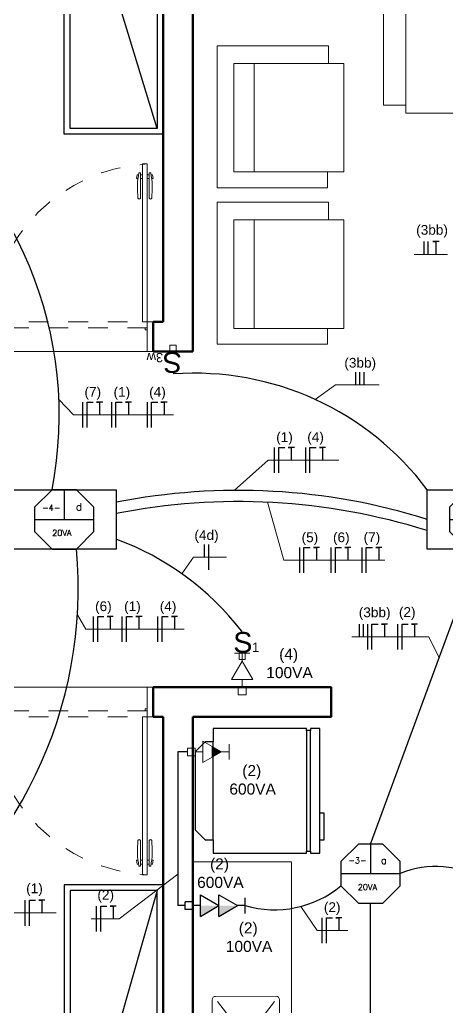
# Model space of a CAD drawing. Header units: inches. Extents: x 179598 to 179981, y 9195975 to 9196075.
# Drawn here: x 179667.22 to 179669.38, y 9196032.8 to 9196037.8 of the extents above; entities that cross this region are included whole.
import ezdxf

# ---------------------------------------------------------------- set-up
doc = ezdxf.new("R2010")
doc.units = ezdxf.units.IN
doc.header["$LTSCALE"] = 0.05
doc.header["$MEASUREMENT"] = 0
for name, pattern in [('CONTINU', [0]), ('DASH2', [0.75, 0.5, -0.25]), ('HIDDEN', [0.375, 0.25, -0.125]), ('HIDDEN2', [0.1875, 0.125, -0.0625])]:
    doc.linetypes.add(name, pattern=pattern)
for name, color, linetype, lineweight in [('Comunicação', 170, 'Continuous', 30), ('Eletrodutos', 220, 'Continuous', 25), ('ESQUADRIA', 7, 'Continuous', 5), ('FNT', 30, 'Continuous', 25), ('HASTES', 250, 'Continuous', 25), ('NOTAS', 180, 'Continuous', 25), ('PAREDE', 7, 'Continuous', 50), ('PISO', 7, 'Continuous', 5)]:
    doc.layers.add(name, color=color, linetype=linetype, lineweight=lineweight)
for name, color, linetype in [('ILUMINAÇÃO', 3, 'Continuous'), ('LAYOUT', 7, 'CONTINU'), ('LAYOUT_A. MOLHADAS', 7, 'Continuous'), ('PTO', 1, 'Continuous'), ('TEP', 40, 'DASH2')]:
    doc.layers.add(name, color=color, linetype=linetype)
doc.styles.add('Cota', font='arial.ttf')
doc.styles.get("Standard").update_dxf_attribs({"font": ''})
doc.styles.get('Standard').set_extended_font_data('txt.shx')

# ---------------------------------------------------------------- blocks, each defined once
blk = doc.blocks.new('A$C7E1C57F4')
at = {"layer": 'LAYOUT_A. MOLHADAS'}
for p, q in [((0.1175, 0.6525), (0.0675, 0.6025)), ((0.5125, 0.6525), (0.1175, 0.6525)), ((0.5625, 0.6025), (0.5125, 0.6525)), ((0.0675, 0.6025), (0.0675, 0.5625)), ((0.5625, 0.5625), (0.5625, 0.6025)), ((0.0675, 0.5625), (0, 0.5625)), ((0, 0.5625), (0, 0.09)), ((0.0675, 0.5625), (0.5625, 0.5625)), ((0.63, 0.5625), (0.5625, 0.5625)), ((0.63, 0.09), (0.63, 0.5625)), ((0, 0.09), (0.01, 0.09)), ((0.01, 0.07), (0, 0.07)), ((0, 0.07), (0, 0.0225)), ((0.62, 0.09), (0.01, 0.09)), ((0.01, 0.09), (0.01, 0.07)), ((0.01, 0.07), (0.62, 0.07)), ((0.62, 0.07), (0.62, 0.09)), ((0.62, 0.09), (0.63, 0.09)), ((0.63, 0.07), (0.62, 0.07)), ((0.63, 0.0225), (0.63, 0.07)), ((0, 0.0225), (0.0675, 0.0225)), ((0.0675, 0.0225), (0.2025, 0.0225)), ((0.0675, 0.0225), (0.0675, 0)), ((0.2025, 0), (0.2025, 0.0225)), ((0.2025, 0.0225), (0.63, 0.0225)), ((0.0675, 0), (0.2025, 0))]:
    blk.add_line(p, q, dxfattribs=at)
blk = doc.blocks.new('A$C4DAD441B')
at = {"layer": 'LAYOUT_A. MOLHADAS', "lineweight": 0}
for p, q in [((0, 0.408), (0, 0.017)), ((0.323, 0.4251), (0.017, 0.425)), ((0.34, 0.2494), (0.34, 0.4081)), ((0.1419, 0.2488), (0.0255, 0.3995)), ((0.3145, 0.3995), (0.198, 0.2488)), ((0.2201, 0.2494), (0.2255, 0.2494)), ((0.2201, 0.2394), (0.2255, 0.2394)), ((0.2255, 0.2494), (0.3837, 0.2494)), ((0.3837, 0.2394), (0.2255, 0.2394)), ((0.3199, 0.2141), (0.3691, 0.2099)), ((0.34, 0.2125), (0.34, 0.2394)), ((0.3754, 0.2093), (0.3691, 0.2099)), ((0.3754, 0.2093), (0.3785, 0.2082)), ((0.3785, 0.2082), (0.382, 0.2035)), ((0.382, 0.2035), (0.3839, 0.1975)), ((0.3973, 0.2494), (0.3837, 0.2494)), ((0.3973, 0.2394), (0.3837, 0.2394)), ((0.388, 0.223), (0.388, 0.2333)), ((0.388, 0.2157), (0.388, 0.223)), ((0.4079, 0.2345), (0.408, 0.2227)), ((0.408, 0.2227), (0.408, 0.205)), ((0.142, 0.1762), (0.0255, 0.0255)), ((0.3145, 0.0255), (0.198, 0.1763)), ((0.3691, 0.1688), (0.3199, 0.1643)), ((0.34, 0.0171), (0.34, 0.1661)), ((0.3754, 0.1693), (0.3691, 0.1688)), ((0.3785, 0.1705), (0.3754, 0.1693)), ((0.382, 0.1752), (0.3785, 0.1705)), ((0.3887, 0.1726), (0.38, 0.1726)), ((0.3839, 0.1812), (0.382, 0.1752)), ((0.3839, 0.1975), (0.3847, 0.1893)), ((0.3847, 0.1893), (0.3839, 0.1812)), ((0.017, 0), (0.323, 0.0001))]:
    blk.add_line(p, q, dxfattribs=at)
for radius in [0.0226, 0.0138]:
    blk.add_circle((0.17, 0.2125), radius, dxfattribs=at)
for centre, radius, start, end in [((0.017, 0.408), 0.017, 90.0067, 180.0067), ((0.323, 0.4081), 0.017, 0.0067, 90.0067), ((0.2201, 0.2444), 0.00738, 42.6626, 317.3508), ((0.3973, 0.2444), 0.0145, 317.2061, 159.8457), ((0.2201, 0.2444), 0.005, 90.0003, 270.0132), ((0.3418, 0.1895), 0.039, 155.088, 204.9254), ((0.3199, 0.1991), 0.015, 89.8495, 153.0039), ((0.3195, 0.1978), 0.0164, 29.8647, 88.6279), ((0.3028, 0.1895), 0.035, 331.0895, 27.8828), ((0.3973, 0.1894), 0.0349, 105.5441, 144.0055), ((0.3973, 0.1894), 0.0349, 216.1772, 72.2635), ((0.378, 0.2156), 0.01, 282.8352, 0.0067), ((0.3973, 0.2444), 0.0145, 200.1677, 229.8474), ((0.3973, 0.2444), 0.0145, 229.8474, 317.2061), ((0.3973, 0.1894), 0.0189, 242.7435, 55.7443), ((0.3973, 0.2444), 0.005, 270.0105, 90.003), ((0.3203, 0.1797), 0.0153, 205.4951, 268.5266), ((0.3185, 0.1814), 0.0173, 283.1322, 329.3413), ((0.017, 0.017), 0.017, 180.0067, 270.0067), ((0.323, 0.0171), 0.017, 270.0067, 0.0067)]:
    blk.add_arc(centre, radius, start, end, dxfattribs=at)
blk = doc.blocks.new('A$C4ABB454C')
at = {"layer": 'LAYOUT_A. MOLHADAS', "lineweight": 0}
blk.add_lwpolyline([(0.55, 1.2), (0.05, 1.2), (0.05, 0), (0.55, 0)], close=True, dxfattribs=at)
at = {"layer": 'PISO', "color": 1}
blk.add_blockref('A$C4DAD441B', (0.1111, 0.6815), dxfattribs=at)
blk = doc.blocks.new('A$C161E2D06')
at = {"layer": 'LAYOUT'}
blk.add_line((0.03, 1.47), (0.47, 0.03), dxfattribs=at)
for points in [[(0, 1.5), (0.5, 1.5), (0.5, 0), (0, 0)], [(0.03, 1.47), (0.47, 1.47), (0.47, 0.03), (0.03, 0.03)]]:
    blk.add_lwpolyline(points, close=True, dxfattribs=at)
blk = doc.blocks.new('A$C732F4725')
at = {"layer": 'LAYOUT'}
blk.add_line((0.03, 1.57), (0.47, 0.03), dxfattribs=at)
for points in [[(0, 1.6), (0.5, 1.6), (0.5, 0), (0, 0)], [(0.03, 1.57), (0.47, 1.57), (0.47, 0.03), (0.03, 0.03)]]:
    blk.add_lwpolyline(points, close=True, dxfattribs=at)
blk = doc.blocks.new('PORTA80_PB')
at = {"layer": 'ESQUADRIA'}
for p, q in [((0.02, 0.9055), (0.0125, 0.9055)), ((0.02, 0.9055), (0.02, 0.7763)), ((0.065, 0.9055), (0.065, 0.7763)), ((0.065, 0.9055), (0.0725, 0.9055)), ((0.0036, 0.8955), (0.0002, 0.8755)), ((0.0075, 0.8755), (0.0002, 0.8755)), ((0.0105, 0.8955), (0.0036, 0.8955)), ((0.03, 0.8955), (0.02, 0.8955)), ((0.03, 0.8755), (0.02, 0.8755)), ((0.055, 0.8955), (0.065, 0.8955)), ((0.055, 0.8755), (0.065, 0.8755)), ((0.0745, 0.8955), (0.0814, 0.8955)), ((0.0775, 0.8755), (0.0848, 0.8755)), ((0.0814, 0.8955), (0.0848, 0.8755)), ((0.83, 0), (0.03, 0))]:
    blk.add_line(p, q, dxfattribs=at)
for points in [[(0.03, 0.15), (0.055, 0.15), (0.055, 0.95), (0.03, 0.95)], [(0, 0), (0.03, 0), (0.03, 0.15), (0, 0.15)], [(0.04, 0.11), (0.03, 0.11), (0.03, 0.12), (0.04, 0.12)], [(0.82, 0.12), (0.83, 0.12), (0.83, 0.11), (0.82, 0.11)], [(0.83, 0), (0.86, 0), (0.86, 0.15), (0.83, 0.15)]]:
    blk.add_lwpolyline(points, close=True, dxfattribs=at)
at = {"layer": 'ESQUADRIA', "linetype": 'HIDDEN2'}
blk.add_lwpolyline([(0.03, 0.12), (0.83, 0.12), (0.83, 0.15), (0.03, 0.15)], close=True, dxfattribs=at)
at = {"layer": 'ESQUADRIA'}
for centre, radius, start, end in [((0.4334, 0.8257), 0.4284, 169.2602, 186.6551), ((-0.3484, 0.8257), 0.4284, 353.3449, 10.7398), ((0.0139, 0.7771), 0.00614, 187.1872, 352.0859), ((0.0711, 0.7771), 0.00614, 187.9141, 352.8128)]:
    blk.add_arc(centre, radius, start, end, dxfattribs=at)
at = {"layer": 'ESQUADRIA', "linetype": 'HIDDEN', "ltscale": 0.4}
blk.add_arc((-0.0154, 0.1046), 0.8466, 3.0716, 86.9284, dxfattribs=at)
blk = doc.blocks.new('A$C71760755')
at = {"layer": 'LAYOUT', "lineweight": 20}
for p, q in [((0, 0.05), (0, 0.88)), ((0, 0.88), (1.76, 0.88)), ((1.76, 0.88), (1.76, 0.05)), ((0.14, 0), (0.14, 0.74)), ((0.14, 0.74), (1.62, 0.74)), ((0.88, 0.74), (0.88, 0)), ((1.62, 0.74), (1.62, 0)), ((0.14, 0.05), (0, 0.05)), ((1.62, 0.05), (1.76, 0.05)), ((0.14, 0), (1.62, 0))]:
    blk.add_line(p, q, dxfattribs=at)
blk = doc.blocks.new('A$C62A36329')
at = {"layer": 'LAYOUT', "lineweight": 20}
for p, q in [((0, 0.8024), (0, 0.1024)), ((0.8991, 0.8024), (0, 0.8024)), ((0.8991, 0.0963), (0.8991, 0.8024)), ((0.0999, 0.1024), (0.0999, 0.6954)), ((0.0999, 0.6954), (0.7888, 0.6954)), ((0.7888, 0.6954), (0.7888, 0.0963)), ((0.0999, 0.5685), (0.7888, 0.5685)), ((0, 0.1024), (0.0999, 0.1024)), ((0.0999, 0), (0.0999, 0.1024)), ((0.7888, 0.0963), (0.7888, 0)), ((0.7888, 0.0963), (0.8991, 0.0963)), ((0.7888, 0), (0.0999, 0))]:
    blk.add_line(p, q, dxfattribs=at)
blk = doc.blocks.new('A$C7D722421')
at = {"layer": 'LAYOUT', "lineweight": 20}
for points in [[(0.8981, 1.2136), (0.8649, 1.199, 0.666667), (0.5019, 1.192), (0.4682, 1.2053, -0.666667)], [(0.1378, 0.8649), (0.1232, 0.8981, 0.666667), (0.1315, 0.4682), (0.1448, 0.5019, -0.666667)], [(1.199, 0.4719), (1.2136, 0.4387, 0.666667), (1.2053, 0.8686), (1.192, 0.8349, -0.666667)], [(0.4719, 0.1378), (0.4387, 0.1232, 0.666667), (0.8686, 0.1315), (0.8349, 0.1448, -0.666667)]]:
    blk.add_lwpolyline(points, format="xyb", close=True, dxfattribs=at)
for radius in [0.4235, 0.363]:
    blk.add_circle((0.6684, 0.6684), radius, dxfattribs=at)
for centre, start, end in [((0.6857, 1.0745), 349.0254, 186.09), ((0.2623, 0.6857), 79.0254, 276.09), ((1.0745, 0.6511), 259.0254, 96.09), ((0.6511, 0.2623), 169.0254, 6.09)]:
    blk.add_arc(centre, 0.1936, start, end, dxfattribs=at)
blk = doc.blocks.new('tta100')
for p, q in [((-0.1, 0.68), (0.1, 0.68)), ((0, 0.68), (0, 0.58)), ((-0.139, 0.34), (0, 0.58)), ((0.139, 0.34), (0, 0.58)), ((-0.139, 0.1), (0, 0.34)), ((-0.139, 0.34), (0.139, 0.34)), ((0.139, 0.1), (0, 0.34)), ((-0.139, 0.1), (0.139, 0.1)), ((-0.05, 0), (0.05, 0)), ((-0.05, 0), (-0.05, -0.1)), ((0, 0.1), (0, 0)), ((0.05, 0), (0.05, -0.1)), ((-0.05, -0.1), (0.05, -0.1))]:
    blk.add_line(p, q)
for points in [[(0, 0.34), (0, 0.58), (-0.139, 0.34)], [(0, 0.1), (0, 0.34), (-0.139, 0.1)]]:
    blk.add_solid(points)
blk = doc.blocks.new('TA60')
at = {"lineweight": 5}
for p, q in [((-0.1, 0.44), (0.1, 0.44)), ((0, 0.44), (0, 0.34)), ((-0.139, 0.1), (0, 0.34)), ((0.139, 0.1), (0, 0.34)), ((-0.069, 0.22), (0.069, 0.22)), ((-0.139, 0.1), (0.139, 0.1)), ((-0.05, 0), (-0.05, -0.1)), ((-0.05, 0), (0.05, 0)), ((0, 0.1), (0, 0)), ((0.05, 0), (0.05, -0.1)), ((-0.05, -0.1), (0.05, -0.1))]:
    blk.add_line(p, q, dxfattribs=at)
blk.add_lwpolyline([(0, 0.22, 0.139, 0, 0), (0, 0.34, 0, 0, 0)], format="xyseb", dxfattribs=at)
blk = doc.blocks.new('ta30')
at = {"lineweight": 5}
for p, q in [((-0.1, 0.44), (0.1, 0.44)), ((0, 0.44), (0, 0.34)), ((-0.139, 0.1), (0, 0.34)), ((0.139, 0.1), (0, 0.34)), ((-0.139, 0.1), (0.139, 0.1)), ((-0.05, 0), (-0.05, -0.1)), ((-0.05, 0), (0.05, 0)), ((0, 0.1), (0, 0)), ((0.05, 0), (0.05, -0.1)), ((-0.05, -0.1), (0.05, -0.1))]:
    blk.add_line(p, q, dxfattribs=at)
blk = doc.blocks.new('Iluminação1')
at = {"layer": 'ILUMINAÇÃO'}
for p, q in [((0, 0.15), (0, 0)), ((-0.15, 0), (0.15, 0))]:
    blk.add_line(p, q, dxfattribs=at)
blk.add_lwpolyline([(-0.0621, 0.15), (-0.15, 0.0621), (-0.15, -0.0621), (-0.0621, -0.15), (0.0621, -0.15), (0.15, -0.0621), (0.15, 0.0621), (0.0621, 0.15)], close=True, dxfattribs=at)
blk = doc.blocks.new('Iluminação2')
at = {"layer": 'ILUMINAÇÃO'}
for p, q in [((0, 0.15), (0, 0)), ((-0.15, 0), (0.15, 0))]:
    blk.add_line(p, q, dxfattribs=at)
for points in [[(-0.2621, 0.15), (0.2621, 0.15), (0.2621, -0.15), (-0.2621, -0.15)], [(-0.0621, 0.15), (-0.15, 0.0621), (-0.15, -0.0621), (-0.0621, -0.15), (0.0621, -0.15), (0.15, -0.0621), (0.15, 0.0621), (0.0621, 0.15)]]:
    blk.add_lwpolyline(points, close=True, dxfattribs=at)
blk = doc.blocks.new('Interruptor1W')
at = {"layer": 'ILUMINAÇÃO', "linetype": 'CONTINU', "lineweight": 20}
blk.add_lwpolyline([(179675.1845, 9196027.4212), (179675.2236, 9196027.4212), (179675.2236, 9196027.4602), (179675.1845, 9196027.4602)], close=True, dxfattribs=at)
at = {"layer": 'ILUMINAÇÃO', "linetype": 'CONTINU', "lineweight": 20, "attachment_point": 1, "style": 'Cota'}
for s, width, insert, char_height in [('S', 0.319218, (179675.1488, 9196027.592), 0.1276), ('1', 0.07511, (179675.265, 9196027.5265), 0.0573)]:
    blk.add_mtext_dynamic_manual_height_columns(s, width=width, gutter_width=0.75, heights=[0], dxfattribs=dict(at, insert=insert, char_height=char_height))
blk = doc.blocks.new('Interruptor1')
at = {"layer": 'ILUMINAÇÃO', "linetype": 'CONTINU', "lineweight": 35}
blk.add_line((179678.1328, 9196024.8734), (179678.1328, 9196024.8825), dxfattribs=at)
at = {"layer": 'ILUMINAÇÃO', "linetype": 'CONTINU', "lineweight": 20}
blk.add_blockref('Interruptor1W', (2.9333, -2.7169), dxfattribs=at)
blk = doc.blocks.new('Interruptor3w')
at = {"layer": 'ILUMINAÇÃO', "linetype": 'CONTINU', "lineweight": 35}
blk.add_line((179682.1953, 9196035.1734), (179682.2027, 9196035.1734), dxfattribs=at)
at = {"layer": 'ILUMINAÇÃO', "linetype": 'CONTINU', "lineweight": 20}
blk.add_lwpolyline([(179682.0571, 9196035.1856), (179682.0571, 9196035.1537), (179682.089, 9196035.1537), (179682.089, 9196035.1856)], close=True, dxfattribs=at)
at = {"layer": 'ILUMINAÇÃO', "linetype": 'CONTINU', "lineweight": 20, "attachment_point": 1, "rotation": 270, "style": 'Cota'}
for s, width, insert, char_height in [('S', 0.319218, (179682.1967, 9196035.2149), 0.1043), ('3w', 0.07511, (179682.1432, 9196035.1199), 0.04682)]:
    blk.add_mtext_dynamic_manual_height_columns(s, width=width, gutter_width=0.75, heights=[0], dxfattribs=dict(at, insert=insert, char_height=char_height))

msp = doc.modelspace()

# ---------------------------------------------------------------- linework, layer by layer
at = {"layer": 'Eletrodutos', "linetype": 'CONTINU', "lineweight": 30}
for p, q in [((179668.9941, 9196033.6252), (179669.5426, 9196035.119)), ((179668.0678, 9196034.0915), (179668.0191, 9196034.0915)), ((179668.0191, 9196034.0915), (179668.0191, 9196033.3131)), ((179668.9941, 9196031.8877), (179668.9941, 9196033.3252)), ((179668.055, 9196033.3131), (179668.0191, 9196033.3131))]:
    msp.add_line(p, q, dxfattribs=at)
for centre, radius, start, end in [((179665.4503, 9196035.7955), 1.9681, 348.9698, 56.1642), ((179668.1032, 9196034.5394), 1.4696, 36.7647, 94.1124), ((179668.3241, 9196032.2266), 3.1892, 72.5503, 101.171), ((179668.3241, 9196032.1697), 3.1892, 72.5503, 101.171), ((179667.2137, 9196033.8311), 1.4256, 37.7838, 69.7874), ((179665.3266, 9196034.9236), 2.1884, 303.5541, 5.1233), ((179669.3232, 9196033.0545), 0.4573, 1.2734, 113.0628), ((179668.5072, 9196033.8218), 0.5296, 253.8285, 309.4962)]:
    msp.add_arc(centre, radius, start, end, dxfattribs=at)
at = {"layer": 'FNT', "linetype": 'CONTINU', "lineweight": 30}
for p, q in [((179669.2629, 9196036.6754), (179669.2629, 9196036.6111)), ((179668.9178, 9196036.0147), (179668.9178, 9196035.9504)), ((179668.9383, 9196036.0147), (179668.9383, 9196035.9504)), ((179667.5367, 9196035.8621), (179667.5367, 9196035.7335)), ((179667.6823, 9196035.8621), (179667.6823, 9196035.7335)), ((179667.8627, 9196035.8621), (179667.8627, 9196035.7335)), ((179668.5068, 9196035.6335), (179668.5068, 9196035.505)), ((179668.664, 9196035.6335), (179668.664, 9196035.505)), ((179668.152, 9196035.1422), (179668.152, 9196035.0779)), ((179668.6338, 9196035.1261), (179668.6338, 9196034.9976)), ((179668.7928, 9196035.1261), (179668.7928, 9196034.9976)), ((179668.949, 9196035.1261), (179668.949, 9196034.9976)), ((179667.5902, 9196034.7768), (179667.5902, 9196034.6482)), ((179667.7358, 9196034.7768), (179667.7358, 9196034.6482)), ((179667.9161, 9196034.7768), (179667.9161, 9196034.6482)), ((179668.9362, 9196034.7392), (179668.9362, 9196034.6749)), ((179668.9567, 9196034.7392), (179668.9567, 9196034.6749)), ((179668.9779, 9196034.7392), (179668.9779, 9196034.6106)), ((179669.1305, 9196034.7392), (179669.1305, 9196034.6106)), ((179667.2443, 9196033.3403), (179667.2443, 9196033.2117)), ((179667.6053, 9196033.3107), (179667.6053, 9196033.1822)), ((179668.7474, 9196033.252), (179668.7474, 9196033.1234))]:
    msp.add_line(p, q, dxfattribs=at)
for points in [[(179669.2859, 9196036.6111), (179669.2859, 9196036.6754), (179669.2859, 9196036.6754)], [(179669.3403, 9196036.6754), (179669.3094, 9196036.6754), (179669.3248, 9196036.6754), (179669.3248, 9196036.6111)], [(179668.9614, 9196035.9504), (179668.9614, 9196036.0147), (179668.9614, 9196036.0147)], [(179667.5598, 9196035.7335), (179667.5598, 9196035.8621), (179667.5907, 9196035.8621)], [(179667.6383, 9196035.8621), (179667.6074, 9196035.8621), (179667.6228, 9196035.8621), (179667.6228, 9196035.7978)], [(179667.7054, 9196035.7335), (179667.7054, 9196035.8621), (179667.7363, 9196035.8621)], [(179667.7839, 9196035.8621), (179667.753, 9196035.8621), (179667.7684, 9196035.8621), (179667.7684, 9196035.7978)], [(179667.8858, 9196035.7335), (179667.8858, 9196035.8621), (179667.9167, 9196035.8621)], [(179667.9642, 9196035.8621), (179667.9333, 9196035.8621), (179667.9488, 9196035.8621), (179667.9488, 9196035.7978)], [(179668.5299, 9196035.505), (179668.5299, 9196035.6335), (179668.5608, 9196035.6335)], [(179668.6084, 9196035.6335), (179668.5775, 9196035.6335), (179668.5929, 9196035.6335), (179668.5929, 9196035.5693)], [(179668.6871, 9196035.505), (179668.6871, 9196035.6335), (179668.718, 9196035.6335)], [(179668.7656, 9196035.6335), (179668.7347, 9196035.6335), (179668.7501, 9196035.6335), (179668.7501, 9196035.5693)], [(179668.175, 9196035.0137), (179668.175, 9196035.1422), (179668.175, 9196035.1422)], [(179668.6569, 9196034.9976), (179668.6569, 9196035.1261), (179668.6878, 9196035.1261)], [(179668.7354, 9196035.1261), (179668.7045, 9196035.1261), (179668.7199, 9196035.1261), (179668.7199, 9196035.0619)], [(179668.8158, 9196034.9976), (179668.8158, 9196035.1261), (179668.8467, 9196035.1261)], [(179668.8943, 9196035.1261), (179668.8634, 9196035.1261), (179668.8788, 9196035.1261), (179668.8788, 9196035.0619)], [(179668.9721, 9196034.9976), (179668.9721, 9196035.1261), (179669.003, 9196035.1261)], [(179669.0506, 9196035.1261), (179669.0197, 9196035.1261), (179669.0351, 9196035.1261), (179669.0351, 9196035.0619)], [(179667.6133, 9196034.6482), (179667.6133, 9196034.7768), (179667.6442, 9196034.7768)], [(179667.6917, 9196034.7768), (179667.6608, 9196034.7768), (179667.6763, 9196034.7768), (179667.6763, 9196034.7125)], [(179667.7589, 9196034.6482), (179667.7589, 9196034.7768), (179667.7898, 9196034.7768)], [(179667.8373, 9196034.7768), (179667.8064, 9196034.7768), (179667.8219, 9196034.7768), (179667.8219, 9196034.7125)], [(179667.9392, 9196034.6482), (179667.9392, 9196034.7768), (179667.9701, 9196034.7768)], [(179668.0177, 9196034.7768), (179667.9868, 9196034.7768), (179668.0022, 9196034.7768), (179668.0022, 9196034.7125)], [(179669.0009, 9196034.6106), (179669.0009, 9196034.7392), (179669.0318, 9196034.7392)], [(179669.0794, 9196034.7392), (179669.0485, 9196034.7392), (179669.0639, 9196034.7392), (179669.0639, 9196034.6749)], [(179669.1536, 9196034.6106), (179669.1536, 9196034.7392), (179669.1845, 9196034.7392)], [(179669.232, 9196034.7392), (179669.2011, 9196034.7392), (179669.2166, 9196034.7392), (179669.2166, 9196034.6749)], [(179667.2674, 9196033.2117), (179667.2674, 9196033.3403), (179667.2983, 9196033.3403)], [(179667.3458, 9196033.3403), (179667.3149, 9196033.3403), (179667.3304, 9196033.3403), (179667.3304, 9196033.276)], [(179667.6284, 9196033.1822), (179667.6284, 9196033.3107), (179667.6593, 9196033.3107)], [(179667.7069, 9196033.3107), (179667.676, 9196033.3107), (179667.6914, 9196033.3107), (179667.6914, 9196033.2465)], [(179668.7705, 9196033.1234), (179668.7705, 9196033.252), (179668.8014, 9196033.252)], [(179668.849, 9196033.252), (179668.8181, 9196033.252), (179668.8335, 9196033.252), (179668.8335, 9196033.1877)]]:
    msp.add_lwpolyline(points, dxfattribs=at)
at = {"layer": 'HASTES', "linetype": 'CONTINU', "lineweight": 20}
for p, q in [((179667.4904, 9196035.7978), (179667.4167, 9196035.8764)), ((179668.4764, 9196035.5693), (179668.3041, 9196035.4157)), ((179668.5557, 9196035.0619), (179668.4719, 9196035.3555)), ((179668.0977, 9196035.0779), (179668.0389, 9196034.9934)), ((179667.5539, 9196034.7125), (179667.5107, 9196034.7862)), ((179669.2889, 9196034.6749), (179669.3404, 9196034.5682))]:
    msp.add_line(p, q, dxfattribs=at)
for points in [[(179669.2153, 9196036.6111), (179669.2153, 9196036.6111), (179669.3826, 9196036.6111)], [(179668.7141, 9196035.8761), (179668.8158, 9196035.9504), (179669.0366, 9196035.9504)], [(179667.9965, 9196035.7978), (179667.9965, 9196035.7978), (179667.4904, 9196035.7978)], [(179668.8337, 9196035.5693), (179668.8337, 9196035.5693), (179668.4764, 9196035.5693)], [(179668.0977, 9196035.0779), (179668.0977, 9196035.0779), (179668.2649, 9196035.0779)], [(179669.0662, 9196035.0619), (179669.0662, 9196035.0619), (179668.5557, 9196035.0619)], [(179668.05, 9196034.7125), (179668.05, 9196034.7125), (179667.5539, 9196034.7125)], [(179668.8986, 9196034.6749), (179668.8986, 9196034.6749), (179669.2889, 9196034.6749)], [(179668.0191, 9196033.4733), (179667.7212, 9196033.2465), (179667.5798, 9196033.2465)], [(179666.887, 9196033.276), (179666.887, 9196033.276), (179667.4027, 9196033.276)], [(179668.6407, 9196033.3093), (179668.724, 9196033.1877), (179668.8788, 9196033.1877)]]:
    msp.add_lwpolyline(points, dxfattribs=at)
at = {"layer": 'PAREDE'}
for p, q in [((179667.9441, 9196038.719), (179667.9441, 9196036.269)), ((179668.0941, 9196038.069), (179668.0941, 9196036.119)), ((179667.8941, 9196036.269), (179667.8941, 9196036.119)), ((179667.8941, 9196036.269), (179667.9441, 9196036.269)), ((179667.8941, 9196036.119), (179668.0941, 9196036.119)), ((179667.8941, 9196034.419), (179667.8941, 9196034.269)), ((179667.8941, 9196034.269), (179667.9441, 9196034.269)), ((179667.9441, 9196034.269), (179667.9441, 9196031.819)), ((179668.0941, 9196034.269), (179668.0941, 9196030.869))]:
    msp.add_line(p, q, dxfattribs=at)
msp.add_lwpolyline([(179668.0941, 9196034.269), (179668.7941, 9196034.269), (179668.7941, 9196034.419), (179667.8941, 9196034.419)], dxfattribs=at)

# ---------------------------------------------------------------- block references
at = {"layer": 'Comunicação', "linetype": 'CONTINU', "lineweight": 30, "rotation": 270}
msp.add_blockref('Interruptor3w', (-9016367.1756, 9375718.208), dxfattribs=at)
at = {"layer": 'Eletrodutos'}
for p in [(179667.4441, 9196035.269), (179669.5426, 9196035.269)]:
    msp.add_blockref('Iluminação2', p, dxfattribs=at)
at = {"layer": 'ESQUADRIA', "xscale": -1}
msp.add_blockref('PORTA80_PB', (179667.8941, 9196036.119), dxfattribs=at)
at = {"layer": 'ESQUADRIA', "rotation": 180}
msp.add_blockref('PORTA80_PB', (179667.8941, 9196034.419), dxfattribs=at)
at = {"layer": 'ILUMINAÇÃO', "linetype": 'CONTINU', "lineweight": 40, "xscale": 0.817129049023036, "yscale": 0.817129049023036, "zscale": 0.817129049023036}
msp.add_blockref('Interruptor1', (32848.1186, 1681695.6375), dxfattribs=at)
at = {"layer": 'LAYOUT', "rotation": 180}
msp.add_blockref('A$C161E2D06', (179667.9441, 9196038.719), dxfattribs=at)
at = {"layer": 'LAYOUT', "lineweight": 20, "xscale": 0.8108108108234866, "yscale": 0.8108108108234866, "zscale": 0.8108108108234866}
msp.add_blockref('A$C71760755', (179669.0596, 9196037.3255), dxfattribs=at)
at = {"layer": 'LAYOUT', "lineweight": 20, "xscale": 0.7984101735055447, "yscale": 0.7984101735055447, "zscale": 0.7984101735055447, "rotation": 90}
for p in [(179668.858, 9196036.9483), (179668.858, 9196036.1566)]:
    msp.add_blockref('A$C62A36329', p, dxfattribs=at)
at = {"layer": 'LAYOUT', "lineweight": 20, "xscale": -1, "rotation": 212.2138897506412}
msp.add_blockref('A$C7D722421', (179669.2569, 9196035.2258), dxfattribs=at)
at = {"layer": 'LAYOUT', "xscale": -1}
msp.add_blockref('A$C732F4725', (179667.9441, 9196031.819), dxfattribs=at)
at = {"layer": 'LAYOUT_A. MOLHADAS', "extrusion": (0, 0, -1), "xscale": -1, "zscale": -1, "rotation": 270.0067354603933}
msp.add_blockref('A$C7E1C57F4', (-179668.7593, 9196033.5795), dxfattribs=at)
at = {"layer": 'PISO', "color": 1, "rotation": 180}
msp.add_blockref('A$C4ABB454C', (179668.6441, 9196033.5354), dxfattribs=at)
at = {"layer": 'PTO', "xscale": -0.3906251953034036, "yscale": 0.3906251953034036, "zscale": 0.3906251953034036}
msp.add_blockref('ta30', (179668.3441, 9196034.419), dxfattribs=at)
at = {"layer": 'PTO', "xscale": -0.3906251953034037, "yscale": 0.3906251953034037, "zscale": 0.3906251953034037, "rotation": 270}
for name, p in [('TA60', (179668.1068, 9196034.0915)), ('tta100', (179668.0941, 9196033.3131))]:
    msp.add_blockref(name, p, dxfattribs=at)
at = {"layer": 'TEP'}
msp.add_blockref('Iluminação1', (179668.9941, 9196033.4752), dxfattribs=at)

# ---------------------------------------------------------------- texts
at = {"color": 3, "char_height": 0.0378, "attachment_point": 1}
for s, insert in [('d', (179667.5035, 9196035.3517)), ('a', (179669.0458, 9196033.5616))]:
    msp.add_mtext_dynamic_manual_height_columns(s, width=0.270453, gutter_width=1, heights=[0], dxfattribs=dict(at, insert=insert))
at = {"layer": 'FNT', "linetype": 'CONTINU', "lineweight": 20, "char_height": 0.04926, "attachment_point": 1, "style": 'Cota'}
for s, insert in [('(3bb)', (179669.2247, 9196036.7596)), ('(3bb)', (179668.8612, 9196036.0867)), ('(7)', (179667.5463, 9196035.9391)), ('(1)', (179667.6934, 9196035.9388)), ('(4)', (179667.8737, 9196035.9388)), ('(1)', (179668.5164, 9196035.7106)), ('(4)', (179668.6736, 9196035.7106)), ('(4d)', (179668.1026, 9196035.2142)), ('(5)', (179668.6449, 9196035.2029)), ('(6)', (179668.8038, 9196035.2029)), ('(7)', (179668.9586, 9196035.2032)), ('(6)', (179667.5998, 9196034.8539)), ('(1)', (179667.7468, 9196034.8535)), ('(4)', (179667.9272, 9196034.8535)), ('(3bb)', (179668.9343, 9196034.8229)), ('(2)', (179669.1374, 9196034.8244)), ('(1)', (179667.2512, 9196033.4255)), ('(2)', (179667.6117, 9196033.3927)), ('(2)', (179668.7576, 9196033.3302))]:
    msp.add_mtext_dynamic_manual_height_columns(s, width=0.040202, gutter_width=0.5, heights=[0], dxfattribs=dict(at, insert=insert))
at = {"layer": 'ILUMINAÇÃO'}
for s, p in [('-4-', (179667.3317, 9196035.3131)), ('20VA', (179667.383, 9196035.1855)), ('-3-', (179668.8813, 9196033.5269)), ('20VA', (179668.9292, 9196033.3921))]:
    msp.add_text(s, height=0.03, dxfattribs=at).set_placement(p)
at = {"layer": 'NOTAS', "linetype": 'CONTINU', "lineweight": 30, "char_height": 0.05613, "attachment_point": 1, "style": 'Cota'}
for s, insert in [('   (4)\\P100VA', (179668.4661, 9196034.6148)), ('   (2)\\P600VA', (179668.2794, 9196034.0251)), ('   (2)\\P600VA', (179668.1163, 9196033.5526)), ('   (2)\\P100VA', (179668.2615, 9196033.2283))]:
    msp.add_mtext_dynamic_manual_height_columns(s, width=0.415348, gutter_width=0.5, heights=[0], dxfattribs=dict(at, insert=insert))

doc.saveas('drawing.dxf')
